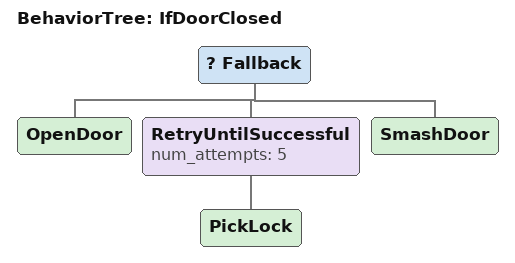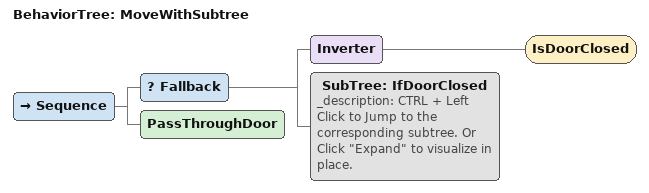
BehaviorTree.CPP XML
<?xml version="1.0" encoding="UTF-8"?>
<root BTCPP_format="3"
      main_tree_to_execute="MoveWithSubtree">
  <BehaviorTree ID="IfDoorClosed">
    <Fallback>
      <OpenDoor/>
      <RetryUntilSuccessful num_attempts="5">
        <PickLock/>
      </RetryUntilSuccessful>
      <SmashDoor/>
    </Fallback>
  </BehaviorTree>

  <BehaviorTree ID="MoveWithSubtree">
    <Sequence>
      <Fallback>
        <Inverter>
          <IsDoorClosed/>
        </Inverter>
        <SubTree ID="IfDoorClosed"
                 _description="CTRL + Left Click to Jump to the corresponding subtree.
Or Click &quot;Expand&quot; to visualize in place."/>
      </Fallback>
      <PassThroughDoor/>
    </Sequence>
  </BehaviorTree>

</root>
